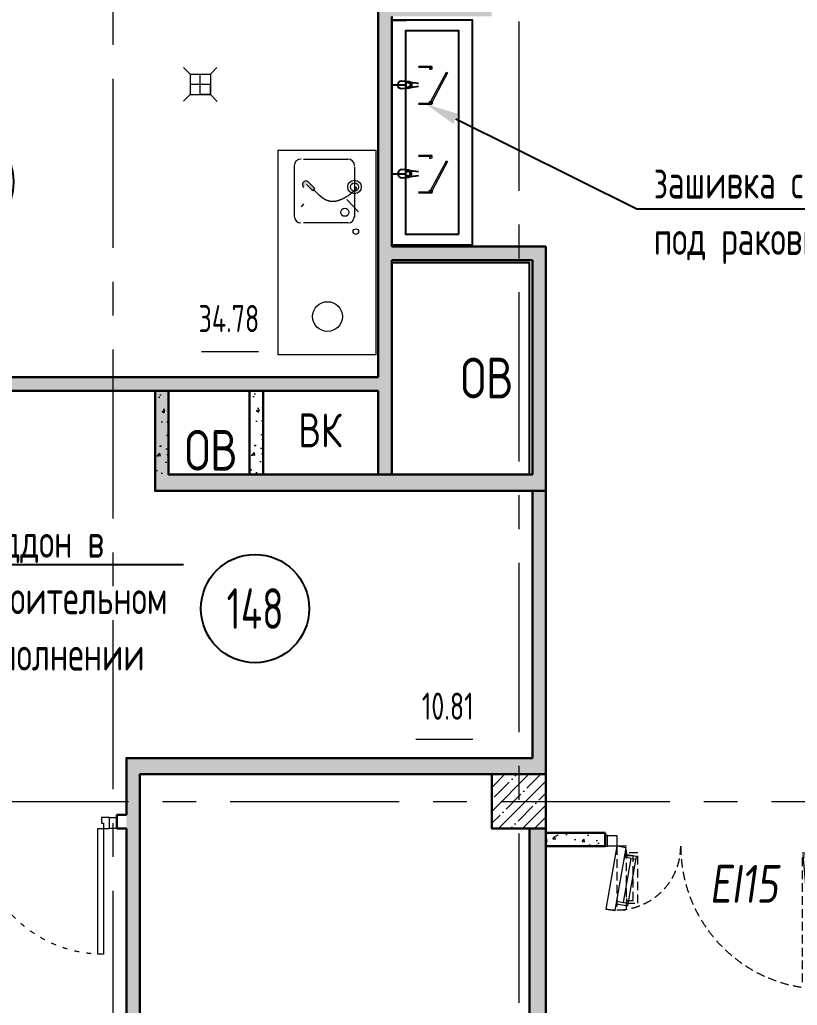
# Model space of a CAD drawing. Header units: millimetres. Extents: x -360149 to 682031, y -35655 to 209517.
# Drawn here: x -203923 to -198176, y 105094 to 112377 of the extents above; entities that cross this region are included whole.
import ezdxf
from ezdxf import colors
from ezdxf.entities.mleader import LeaderData, LeaderLine
from ezdxf.enums import TextEntityAlignment as Align
from ezdxf.math import Vec2, Vec3

# ---------------------------------------------------------------- set-up
doc = ezdxf.new("R2010")
doc.units = ezdxf.units.MM
doc.header["$MEASUREMENT"] = 0
for name, pattern in [('ACAD_ISO03W100', [30, 12, -18]), ('CENTER', [2, 1.25, -0.25, 0.25, -0.25]), ('DASHED', [19.05, 12.7, -6.35])]:
    doc.linetypes.add(name, pattern=pattern)
doc.layers.get('0').update_dxf_attribs({"color": 250, "lineweight": 9})
doc.layers.get('Defpoints').update_dxf_attribs({"color": 6})
for name, color, linetype, lineweight in [('_АР ТЕКСТ', 250, 'Continuous', 25), ('АР_Выноски АПР', 7, 'Continuous', 5), ('АР_Двери', 175, 'Continuous', 18), ('АР_Колонны', 250, 'Continuous', 30), ('АР_Колонны Штрих', 250, 'Continuous', 5), ('АР_Маркер экспликации', 239, 'Continuous', 13), ('АР_Номер помещения', 1, 'Continuous', 25), ('АР_Оси', 195, 'Continuous', 9), ('АР_Отметки', 250, 'Continuous', 15), ('АР_Перегородки витражные', 152, 'Continuous', 13), ('АР_Перегородки газоблок', 165, 'Continuous', 30), ('АР_Перегородки газоблок_Штрих', 165, 'Continuous', 5), ('АР_Помещения_площадь', 19, 'Continuous', 9), ('ТХ_пищеблок', 30, 'Continuous', 20)]:
    doc.layers.add(name, color=color, linetype=linetype, lineweight=lineweight)
for name, color, linetype in [('АР_Отверстия', 251, 'Continuous'), ('ТХ_ВК_оборуд.ТХ', 250, 'Continuous'), ('ТХ_ВК_трапы', 5, 'Continuous'), ('ТХ_сантехника', 253, 'Continuous')]:
    doc.layers.add(name, color=color, linetype=linetype)
doc.layers.add('АР_ПБ_Двери', color=7, linetype='Continuous', lineweight=15, true_color=0xdb0000)
doc.styles.add('ICOCPEUR', font='isocpeur.ttf')
doc.styles.add('ISOCPEUR', font='isocpeur.ttf', dxfattribs={"width": 0.7})
doc.styles.get("Standard").update_dxf_attribs({"font": 'isocpeur.ttf', "width": 0.7})
doc.styles.add('Архитект', font='isocpeur.ttf', dxfattribs={"width": 0.8, "oblique": 8})
pattern_1 = [(50, (0, 0), (215.17805, -18.82564), [22.5, -247.5]), (355, (0, 0), (-41.6254, 225.65764), [18, -198]), (100.45144, (17.93, -1.57), (173.55265, 206.832), [19.12206, -210.34263]), (46.1842, (0, 60), (320.1724, -49.65578), [33.75, -371.25]), (96.63564, (26.68, 55.86), (280.3986, 292.2356), [28.6831, -315.51413]), (351.18416, (0, 60), (280.3986, 292.2356), [27, -297]), (21, (30, 45), (179.07212, -120.78567), [22.5, -247.5]), (326, (30, 45), (72.9946, 217.54501), [18, -198]), (71.45144, (44.92, 34.93), (252.06671, 96.75935), [19.12206, -210.34263]), (37.5, (0, 0), (3.647957, 99.868156), [0, -195.6, 0, -201, 0, -198.75]), (7.5, (0, 0), (78.92086, 118.323514), [0, -114.6, 0, -191.1, 0, -75.75]), (327.5, (-66.9, 0), (160.14673, -6.766462), [0, -75, 0, -234, 0, -310.5]), (317.5, (-96.9, 0), (174.95585, 30.031495), [0, -97.5, 0, -155.4, 0, -220.5])]

# ---------------------------------------------------------------- blocks, each defined once
blk = doc.blocks.new('*U54')
at = {"layer": 'АР_Номер помещения', "color": 7}
blk.add_circle((-5271, -1713.5), 400, dxfattribs=at)
at = {"layer": 'АР_Помещения_площадь', "color": 7}
blk.add_line((-3059.4, -2969.3), (-3481.7, -2969.3), dxfattribs=at)
at = {"color": 7, "style": 'ISOCPEUR', "width": 0.7, "flags": 1}
blk.add_attdef('КАТЕГОРИЯ', (-499.2, -2092.2), '', height=250, dxfattribs=at)
at = {"layer": 'АР_Номер помещения', "color": 7, "style": 'ISOCPEUR', "width": 0.7}
blk.add_attdef('НОМЕР_ПОМЕЩЕНИЯ', text='', height=300, dxfattribs=at).set_placement((-5271, -1713.5), align=Align.MIDDLE_CENTER)
at = {"layer": 'АР_Помещения_площадь', "color": 7, "lineweight": 30, "width": 0.7, "flags": 104}
blk.add_attdef('ИМЯ_ПОМЕЩЕНИЯ', text='', height=100, dxfattribs=at).set_placement((157.6, 1217.1), align=Align.MIDDLE_CENTER)
at = {"layer": 'АР_Помещения_площадь', "color": 7, "style": 'ISOCPEUR', "width": 0.7}
blk.add_attdef('ПЛОЩАДЬ_ПОМЕЩЕНИЯ', text='', height=200, dxfattribs=at).set_placement((-3054.5, -2722.8), align=Align.MIDDLE_RIGHT)
blk = doc.blocks.new('*U284')
at = {"layer": 'АР_Номер помещения', "color": 7}
blk.add_circle((-1058.9, -839.6), 400, dxfattribs=at)
at = {"layer": 'АР_Помещения_площадь', "color": 7}
blk.add_line((551.8, -1807.3), (129.5, -1807.3), dxfattribs=at)
at = {"color": 7, "style": 'ISOCPEUR', "width": 0.7, "flags": 1}
blk.add_attdef('КАТЕГОРИЯ', (-499.2, -2092.2), '', height=250, dxfattribs=at)
at = {"layer": 'АР_Номер помещения', "color": 7, "style": 'ISOCPEUR', "width": 0.7}
blk.add_attdef('НОМЕР_ПОМЕЩЕНИЯ', text='', height=300, dxfattribs=at).set_placement((-1058.9, -839.6), align=Align.MIDDLE_CENTER)
at = {"layer": 'АР_Помещения_площадь', "color": 7, "lineweight": 30, "width": 0.7, "flags": 104}
blk.add_attdef('ИМЯ_ПОМЕЩЕНИЯ', text='', height=100, dxfattribs=at).set_placement((157.6, 1217.1), align=Align.MIDDLE_CENTER)
at = {"layer": 'АР_Помещения_площадь', "color": 7, "style": 'ISOCPEUR', "width": 0.7}
blk.add_attdef('ПЛОЩАДЬ_ПОМЕЩЕНИЯ', text='', height=200, dxfattribs=at).set_placement((556.7, -1560.8), align=Align.MIDDLE_RIGHT)
blk = doc.blocks.new('1700-3')
for p, q in [((-415.6, 1464.7), (-421.7, 1430.3)), ((-89.7, 1407.3), (-95.8, 1372.8))]:
    blk.add_line(p, q)
at = {"linetype": 'DASHED', "ltscale": 5}
for p, q in [((-80.2, 100.2), (-83.2, 135)), ((-991.2, 20.5), (-994.2, 55.3))]:
    blk.add_line(p, q, dxfattribs=at)
for points in [[(-476.3, 1526), (-12.1, 1444.2), (0, 1513), (-464.1, 1594.8)], [(0, -13), (-1050.7, -104.9), (-1056.8, -35.3), (-6.1, 56.6)]]:
    blk.add_lwpolyline(points, close=True)
for points in [[(80, 1600), (0, 1600), (0, 1583), (80, 1583), (80, 1600)], [(0, 1583), (80, 1583), (80, 1513), (50, 1513), (50, 1513), (0, 1513), (0, 1583)], [(-392.2, 1511.2), (-426.7, 1517.3), (-441.4, 1433.7), (-76.1, 1369.3), (-61.4, 1452.9), (-95.8, 1459)], [(-407, 1513.8), (-415.6, 1464.7), (-89.7, 1407.3), (-81.1, 1456.4)], [(-971.9, -27.9), (-1006.8, -31), (-1014.2, 53.6), (-63.3, 136.8), (-55.9, 52.2), (-90.8, 49.2)], [(-986.8, -29.2), (-991.2, 20.5), (-80.2, 100.2), (-75.8, 50.5)], [(0, -83), (80, -83), (80, -13), (50, -13), (50, -13), (0, -13), (0, -83)], [(80, -100), (0, -100), (0, -83), (80, -83), (80, -100)]]:
    blk.add_lwpolyline(points)
for points in [[(-471.3, 1443.1), (0, 1443.1), (0, 1513), (-471.3, 1513)], [(0, -13), (-1054.7, -13), (-1054.7, 56.9), (0, 56.9)]]:
    blk.add_lwpolyline(points, close=True, dxfattribs=at)
for points in [[(-385.9, 1443.1), (-420.9, 1443.1), (-420.9, 1358.3), (-50, 1358.3), (-50, 1443.1), (-85, 1443.1)], [(-400.9, 1443.1), (-400.9, 1393.3), (-70, 1393.3), (-70, 1443.1)], [(-969.5, 56.9), (-1004.5, 56.9), (-1004.5, 141.7), (-50, 141.7), (-50, 56.9), (-85, 56.9)], [(-984.5, 56.9), (-984.5, 106.7), (-70, 106.7), (-70, 56.9)]]:
    blk.add_lwpolyline(points, dxfattribs=at)
for centre, radius, start, end in [((0, 1513), 471.3, 170, 270), ((0, -13), 1054.7, 90, 181.20233)]:
    blk.add_arc(centre, radius, start, end, dxfattribs=at)
blk = doc.blocks.new('смеситель короткий')
for p, q in [((42, 21), (0, 25)), ((24.9, 13.6), (39.8, 13.6)), ((24.9, -13.6), (24.9, 13.6)), ((104.4, 11.1), (51.5, 17.7)), ((0, -25), (42, -21)), ((39.8, -13.6), (24.9, -13.6)), ((51.5, -17.7), (104.4, -11.1))]:
    blk.add_line(p, q)
for centre, major_axis, start_param, end_param in [((0, 0), (-17.7, 17.7), -0.785398, 2.356194), ((39.8, 0), (9.62, 9.62), 3.926991, 7.068583), ((40.1, 0), (-14.9, 14.9), -1.35736, -0.875625), ((40.1, 0), (14.9, 14.9), 4.498953, 6.496621), ((103, 0), (7.91, 7.91), 4.051589, 6.943986), ((40.1, 0), (14.9, 14.9), 4.017217, 4.498953)]:
    blk.add_ellipse(centre, major_axis=major_axis, ratio=1, start_param=start_param, end_param=end_param)
blk = doc.blocks.new('раковина')
at = {"layer": 'ТХ_сантехника'}
for p, q in [((968010.4, -23754), (968100, -23754)), ((968010.4, -24154), (968100, -24154)), ((968010.4, -24704), (968100, -24704))]:
    blk.add_line(p, q, dxfattribs=at)
for points in [[(968510.4, -25144), (968510.4, -23754), (968010.4, -23754), (968010.4, -25144)], [(968425.4, -25079), (968425.4, -23819), (968095.4, -23819), (968095.4, -25079)]]:
    blk.add_lwpolyline(points, close=True, dxfattribs=at)
at = {"layer": 'ТХ_сантехника', "ltscale": 100, "xscale": -1, "rotation": 180}
blk.add_blockref('смеситель короткий', (968072.1, -24154), dxfattribs=at)
at = {"layer": 'ТХ_сантехника'}
blk.add_blockref('смеситель короткий', (968072.1, -24704), dxfattribs=at)
blk = doc.blocks.new('*U877')
blk.add_lwpolyline([(-100, 80), (-100, 1010), (-140, 1010), (-140, 80)], close=True)
for points in [[(-1130, 0), (-1130, 80), (-1075, 80), (-1075, 0), (-1130, 0)], [(-1075, 80), (-1075, 0), (-1015, 0), (-1015, 40), (-1030, 40), (-1030, 80), (-1075, 80)], [(-55, 80), (-55, 0), (-115, 0), (-115, 40), (-100, 40), (-100, 80), (-55, 80)], [(0, 0), (0, 80), (-55, 80), (-55, 0), (0, 0)]]:
    blk.add_lwpolyline(points)
at = {"linetype": 'ACAD_ISO03W100', "ltscale": 3}
blk.add_arc((-100, 80), 930, 90, 180, dxfattribs=at)
blk = doc.blocks.new('_DotSmall')
at = {"color": 0, "linetype": 'ByBlock', "const_width": 0.5}
blk.add_lwpolyline([(-0.0625, 0, 1), (0.0625, 0, 1)], format="xyb", close=True, dxfattribs=at)
blk = doc.blocks.new('Трап ТХ')
at = {"layer": 'ТХ_ВК_трапы', "color": 5, "lineweight": 0}
for p, q in [((305243.2, -196674.3), (305292.9, -196724.5)), ((305491.2, -196675.5), (305442.2, -196724.5)), ((305292.9, -196724.5), (305292.9, -196874.5)), ((305292.9, -196724.5), (305442.2, -196724.5)), ((305367.6, -196874.5), (305367.6, -196724.5)), ((305442.2, -196724.5), (305442.2, -196874.5)), ((305442.2, -196799.5), (305292.9, -196799.5)), ((305442.2, -196874.5), (305442.2, -196799.5)), ((305243.2, -196924.3), (305292.9, -196874.5)), ((305292.9, -196874.5), (305442.2, -196874.5)), ((305442.2, -196874.5), (305367.6, -196874.5)), ((305493.2, -196925.5), (305442.2, -196874.5))]:
    blk.add_line(p, q, dxfattribs=at)
blk = doc.blocks.new('*U1080')
at = {"color": 7}
blk.add_wipeout([(-565, 60), (445, 60), (445, -310), (-565, -310)], dxfattribs=at)
for p, q in [((-530, 60), (-565, 60)), ((-550, 60), (-550, -10)), ((-550, -10), (-550, 60)), ((-510, 60), (-530, 60)), ((-510, 20), (-510, 60)), ((-500, 20), (-510, 20)), ((-500, -10), (-500, 20)), ((380, -10), (380, 20)), ((380, 20), (390, 20)), ((390, 20), (390, 60)), ((390, 60), (410, 60)), ((410, 60), (445, 60)), ((430, 60), (430, -10)), ((430, -10), (430, 60)), ((-565, -10), (-530, -10)), ((-530, -10), (-500, -10)), ((410, -10), (380, -10)), ((445, -10), (410, -10))]:
    blk.add_line(p, q)
at = {"lineweight": 30}
for p, q in [((-565, 60), (-565, -310)), ((445, 60), (445, -310))]:
    blk.add_line(p, q, dxfattribs=at)
blk.add_lwpolyline([(389, 60), (370, 25), (-424, 448), (-406, 483)], close=True)
blk = doc.blocks.new('*U1079')
at = {"color": 7}
blk.add_wipeout([(-565, 60), (445, 60), (445, -310), (-565, -310)], dxfattribs=at)
for p, q in [((-530, 60), (-565, 60)), ((-550, 60), (-550, -10)), ((-550, -10), (-550, 60)), ((-510, 60), (-530, 60)), ((-510, 20), (-510, 60)), ((-500, 20), (-510, 20)), ((-500, -10), (-500, 20)), ((380, -10), (380, 20)), ((380, 20), (390, 20)), ((390, 20), (390, 60)), ((390, 60), (410, 60)), ((410, 60), (445, 60)), ((430, 60), (430, -10)), ((430, -10), (430, 60)), ((-565, -10), (-530, -10)), ((-530, -10), (-500, -10)), ((410, -10), (380, -10)), ((445, -10), (410, -10))]:
    blk.add_line(p, q)
at = {"lineweight": 30}
for p, q in [((-565, 60), (-565, -310)), ((445, 60), (445, -310))]:
    blk.add_line(p, q, dxfattribs=at)
blk.add_lwpolyline([(389, 60), (370, 25), (-424, 448), (-406, 483)], close=True)

msp = doc.modelspace()

# ---------------------------------------------------------------- hatches: boundary and pattern name
at = {"layer": 'АР_Колонны Штрих', "ltscale": 100}
h = msp.add_hatch(dxfattribs=at)
h.set_pattern_fill('ANSI35', color=256, scale=500)
h.set_pattern_definition([(45, (-1157486.01, 146672.16), (-88.388348, 88.388348), []), (45, (-1157397.63, 146672.16), (-88.388348, 88.388348), [156.25, -31.25, 0, -31.25])])
h.paths.add_polyline_path([(-200033.92, 106800.68), (-200433.92, 106800.68), (-200433.92, 106400.68), (-200033.92, 106400.68)])
at = {"layer": 'АР_Перегородки газоблок_Штрих', "ltscale": 100}
h = msp.add_hatch(dxfattribs=at)
h.set_pattern_fill('AR-CONC', color=256, scale=30)
h.set_pattern_definition(pattern_1)
h.paths.add_polyline_path([(-201173.79, 118370.89), (-201173.6, 118400.65), (-200433.92, 118400.68), (-200433.92, 118520.68), (-201273.39, 118520.65), (-201273.39, 115964.62), (-201273.32, 115964.62), (-201273.39, 115627.62), (-201273.39, 115600.68), (-201173.79, 115600.68)])
h.paths.add_polyline_path([(-201173.79, 115600.68), (-201273.39, 115600.11), (-201273.39, 115007.17), (-201273.39, 112600.68), (-201173.39, 112600.68), (-201173.39, 112680.68), (-200433.92, 112680.68), (-200433.92, 112800.68), (-200573.79, 112800.68), (-200573.79, 112800.68), (-201173.79, 112800.68)])
h.paths.add_polyline_path([(-200433.92, 112520.65), (-201173.39, 112520.65), (-201173.39, 112600.68), (-201273.39, 112600.68), (-201273.39, 110702.54), (-201173.39, 110702.54), (-201173.39, 112400.65), (-200433.92, 112400.65), (-200433.92, 112400.65)])
h = msp.add_hatch(dxfattribs=at)
h.set_pattern_fill('AR-CONC', color=256, scale=30)
h.set_pattern_definition(pattern_1)
h.paths.add_polyline_path([(-210461.84, 109734.71), (-210361.84, 109634.71)], flags=17)
h.paths.add_polyline_path([(-201173.39, 109734.71), (-201293.39, 109734.71), (-210461.84, 109734.71), (-210361.84, 109634.71), (-202922.38, 109634.71), (-202922.38, 109061.23), (-202922.38, 108895.28), (-200133.92, 108895.28), (-200133.92, 106920.63), (-203133.86, 106920.63), (-203133.86, 104807.67), (-203241.85, 104807.72), (-203241.88, 104707.72), (-203033.92, 104707.67), (-203033.92, 106800.68), (-200033.92, 106800.68), (-200033.92, 110700.94), (-201173.39, 110702.54), (-201273.39, 110702.54), (-201273.39, 109734.71), (-201173.39, 109734.71), (-201173.39, 110062.09), (-201173.39, 110600.94), (-201171.31, 110600.94), (-200133.92, 110600.94), (-200133.92, 109015.28), (-201173.39, 109015.28)])
h.paths.add_polyline_path([(-201273.39, 109634.71), (-201273.39, 109014.71), (-202822.38, 109014.71), (-202822.38, 109634.71)], flags=16)
h.paths.add_polyline_path([(-202969.99, 109634.71), (-202849.5, 109634.71)], flags=17)
h = msp.add_hatch(dxfattribs=at)
h.set_pattern_fill('AR-CONC', color=256, scale=30)
h.set_pattern_definition([(50, (-698.25, -5.25), (215.17805, -18.82564), [22.5, -247.5]), (355, (-698.25, -5.25), (-41.6254, 225.65764), [18, -198]), (100.45144, (-680.32, -6.82), (173.55265, 206.832), [19.12206, -210.34263]), (46.1842, (-698.25, 54.75), (320.1724, -49.65578), [33.75, -371.25]), (96.63564, (-671.57, 50.6), (280.3986, 292.2356), [28.6831, -315.51413]), (351.18416, (-698.25, 54.75), (280.3986, 292.2356), [27, -297]), (21, (-668.25, 39.75), (179.07212, -120.78567), [22.5, -247.5]), (326, (-668.25, 39.75), (72.9946, 217.54501), [18, -198]), (71.45144, (-653.33, 29.69), (252.06671, 96.75935), [19.12206, -210.34263]), (37.5, (-698.25, -5.25), (3.647957, 99.868156), [0, -195.6, 0, -201, 0, -198.75]), (7.5, (-698.25, -5.25), (78.92086, 118.323514), [0, -114.6, 0, -191.1, 0, -75.75]), (327.5, (-765.15, -5.25), (160.14673, -6.766462), [0, -75, 0, -234, 0, -310.5]), (317.5, (-795.15, -5.25), (174.95585, 30.031495), [0, -97.5, 0, -155.4, 0, -220.5])])
h.paths.add_polyline_path([(-202822.38, 109634.71), (-202922.38, 109634.71), (-202922.38, 109010.03), (-202822.38, 109010.03)])
h = msp.add_hatch(dxfattribs=at)
h.set_pattern_fill('AR-CONC', color=256, scale=30)
h.set_pattern_definition(pattern_1)
h.paths.add_polyline_path([(-202124.13, 109634.71), (-202224.13, 109634.71), (-202224.13, 109015.28), (-202124.13, 109015.28)])
h = msp.add_hatch(dxfattribs=at)
h.set_pattern_fill('AR-CONC', color=256, scale=30)
h.set_pattern_definition(pattern_1)
h.paths.add_polyline_path([(-200034.14, 106400.68), (-200154.14, 106400.68), (-200154.11, 100800.68), (-200034.11, 100800.68)])
h = msp.add_hatch(dxfattribs=at)
h.set_pattern_fill('AR-CONC', color=256, scale=30)
h.set_pattern_definition([(50, (0, 20), (215.17805, -18.82564), [22.5, -247.5]), (355, (0, 20), (-41.6254, 225.65764), [18, -198]), (100.45144, (17.93, 18.43), (173.55265, 206.832), [19.12206, -210.34263]), (46.1842, (0, 80), (320.1724, -49.65578), [33.75, -371.25]), (96.63564, (26.68, 75.86), (280.3986, 292.2356), [28.6831, -315.51413]), (351.18416, (0, 80), (280.3986, 292.2356), [27, -297]), (21, (30, 65), (179.07212, -120.78567), [22.5, -247.5]), (326, (30, 65), (72.9946, 217.54501), [18, -198]), (71.45144, (44.92, 54.93), (252.06671, 96.75935), [19.12206, -210.34263]), (37.5, (0, 20), (3.647957, 99.868156), [0, -195.6, 0, -201, 0, -198.75]), (7.5, (0, 20), (78.92086, 118.323514), [0, -114.6, 0, -191.1, 0, -75.75]), (327.5, (-66.9, 20), (160.14673, -6.766462), [0, -75, 0, -234, 0, -310.5]), (317.5, (-96.9, 20), (174.95585, 30.031495), [0, -97.5, 0, -155.4, 0, -220.5])])
h.paths.add_polyline_path([(-200033.92, 106369.37), (-200033.92, 106269.37), (-199595.84, 106269.37), (-199595.84, 106369.37)])
at = {"layer": 'ТХ_пищеблок', "linetype": 'Continuous', "lineweight": 0}
msp.add_hatch(color=256, dxfattribs=at).paths.add_polyline_path([(-201786.65, 111176.54, 1.1030831), (-201821.91, 111137.76), (-201803.34, 111160.09), (-201757.27, 111111.33), (-201741.38, 111128.61)])

# ---------------------------------------------------------------- linework, layer by layer
at = {"layer": 'Defpoints', "ltscale": 100}
msp.add_lwpolyline([(-201173.39, 109015.28), (-200153.92, 109015.28), (-200153.92, 110581.1), (-201173.39, 110581.1)], close=True, dxfattribs=at)
at = {"layer": 'АР_Колонны', "ltscale": 100}
msp.add_lwpolyline([(-200433.92, 106800.68), (-200033.92, 106800.68), (-200033.92, 106400.68), (-200433.92, 106400.68)], close=True, dxfattribs=at)
at = {"layer": 'АР_Оси', "linetype": 'CENTER', "ltscale": 1000}
for p, q in [((-203233.82, 135939.87), (-203233.82, 80207.53)), ((-200233.92, 134363.15), (-200233.92, 78630.8)), ((-224367.61, 106600.68), (-141189.21, 106600.68))]:
    msp.add_line(p, q, dxfattribs=at)
at = {"layer": 'АР_Перегородки газоблок', "ltscale": 100}
for p, q in [((-200133.92, 110600.94), (-201173.39, 110600.94)), ((-201173.39, 110600.94), (-201173.39, 109015.28)), ((-200133.92, 109015.28), (-200133.92, 110600.94)), ((-210361.84, 109634.71), (-201273.39, 109634.71)), ((-203204.37, 106400.68), (-203204.37, 106500.68)), ((-203204.37, 106500.68), (-203133.86, 106500.68)), ((-203204.37, 106400.68), (-203133.86, 106400.68)), ((-203133.86, 104807.67), (-203133.86, 106400.68)), ((-199595.84, 106269.37), (-199595.84, 106369.37)), ((-200033.92, 106269.37), (-199595.84, 106269.37))]:
    msp.add_line(p, q, dxfattribs=at)
for points in [[(-201273.39, 109734.71), (-201273.39, 115007.17)], [(-201173.39, 112400.65), (-201173.39, 110700.94)], [(-200033.92, 110700.99), (-200033.92, 106800.68), (-203033.92, 106800.68), (-203033.92, 104707.67)], [(-201173.39, 110700.94), (-200033.92, 110700.94)], [(-210461.84, 109734.71), (-201273.39, 109734.71)], [(-200033.92, 108895.28), (-202922.38, 108895.28), (-202922.38, 109634.71)], [(-200133.92, 109015.28), (-202822.38, 109015.28), (-202822.38, 109634.71)], [(-202224.13, 109014.71), (-202224.13, 109634.71)], [(-202124.13, 109015.28), (-202124.13, 109634.71)], [(-201273.39, 109015.28), (-201273.39, 109634.71)], [(-200133.92, 108895.28), (-200133.92, 106920.63), (-203133.86, 106920.63)], [(-203133.86, 106500.68), (-203133.86, 106920.63), (-203013.92, 106920.63)], [(-203133.86, 106400.63), (-203133.86, 106400.68)], [(-200153.92, 106400.68), (-200153.92, 104687.72)], [(-200033.92, 106400.68), (-200033.92, 100800.68)], [(-200033.92, 106369.37), (-199595.84, 106369.37)]]:
    msp.add_lwpolyline(points, dxfattribs=at)
at = {"layer": 'ТХ_пищеблок', "linetype": 'Continuous', "lineweight": 0}
for p, q in [((-201893.65, 111297.37), (-201894.25, 110925.28)), ((-201825.35, 111347.26), (-201497.84, 111346.73)), ((-201448.34, 111290.26), (-201448.94, 110918.16)), ((-201757.27, 111111.33), (-201803.34, 111160.09)), ((-201741.38, 111128.61), (-201787.45, 111177.38)), ((-201757.27, 111111.33), (-201741.38, 111128.61)), ((-201840.37, 110993.29), (-201821.8, 111015.62)), ((-201420.1, 110956.63), (-201506.18, 111048.08)), ((-201498.6, 110874.64), (-201826.11, 110875.17))]:
    msp.add_line(p, q, dxfattribs=at)
at = {"layer": 'ТХ_пищеблок'}
msp.add_lwpolyline([(-202013.08, 109901.03), (-202013.08, 111413.03), (-201291.08, 111413.03), (-201291.08, 109901.03)], close=True, dxfattribs=at)
at = {"layer": 'ТХ_пищеблок', "linetype": 'Continuous', "lineweight": 0}
msp.add_lwpolyline([(-201448.17, 111141.26), (-201446.17, 111141.26), (-201445.17, 111141.26), (-201443.17, 111141.25), (-201442.17, 111140.25), (-201441.17, 111140.25), (-201439.17, 111140.25), (-201438.17, 111140.25), (-201438.17, 111139.25), (-201437.17, 111139.24), (-201436.17, 111138.24), (-201435.18, 111137.24), (-201435.18, 111136.24), (-201435.18, 111135.24), (-201435.18, 111134.24), (-201435.18, 111133.24), (-201435.18, 111132.24), (-201435.19, 111131.24), (-201436.19, 111130.24), (-201436.19, 111129.24), (-201437.19, 111127.24), (-201438.19, 111126.25), (-201439.2, 111125.25), (-201439.2, 111124.25), (-201440.2, 111122.25), (-201441.2, 111121.25), (-201443.2, 111120.25), (-201444.21, 111118.26), (-201445.21, 111117.26), (-201446.21, 111115.26), (-201448.21, 111114.26), (-201449.22, 111112.26), (-201451.22, 111111.27), (-201453.22, 111109.27), (-201454.22, 111107.27), (-201456.23, 111106.27), (-201458.23, 111104.28), (-201460.23, 111102.28), (-201462.23, 111101.28), (-201464.24, 111099.29), (-201466.24, 111097.29), (-201468.24, 111096.29), (-201470.25, 111094.3), (-201472.25, 111092.3), (-201474.25, 111091.3), (-201477.25, 111089.31), (-201479.26, 111087.31), (-201481.26, 111085.31), (-201484.26, 111084.32), (-201486.27, 111082.32), (-201488.27, 111080.33), (-201491.27, 111079.33), (-201493.27, 111077.33), (-201496.28, 111075.34), (-201498.28, 111073.34), (-201501.28, 111072.35), (-201504.28, 111070.35), (-201506.29, 111069.36), (-201509.29, 111067.36), (-201511.29, 111065.36), (-201514.29, 111064.37), (-201517.3, 111062.37), (-201519.3, 111061.38), (-201522.3, 111059.38), (-201525.3, 111058.39), (-201527.31, 111056.39), (-201530.31, 111055.39), (-201533.31, 111054.4), (-201535.31, 111052.4), (-201538.32, 111051.41), (-201540.32, 111050.41), (-201543.32, 111049.41), (-201546.32, 111048.42), (-201548.32, 111046.42), (-201551.32, 111045.43), (-201553.33, 111044.43), (-201556.33, 111043.44), (-201558.33, 111042.44), (-201561.33, 111042.44), (-201563.33, 111041.45), (-201566.33, 111040.45), (-201568.33, 111039.46), (-201570.34, 111038.46), (-201573.34, 111038.46), (-201575.34, 111037.47), (-201577.34, 111037.47), (-201580.34, 111036.47), (-201582.34, 111036.48), (-201584.34, 111035.48), (-201587.34, 111035.49), (-201589.34, 111034.49), (-201591.34, 111034.49), (-201593.34, 111034.5), (-201595.34, 111033.5), (-201598.34, 111033.5), (-201600.34, 111033.51), (-201602.34, 111033.51), (-201604.34, 111033.51), (-201606.34, 111033.52), (-201608.34, 111033.52), (-201610.34, 111033.52), (-201612.34, 111033.53), (-201614.34, 111033.53), (-201616.34, 111033.53), (-201618.34, 111033.54), (-201620.34, 111033.54), (-201622.34, 111034.54), (-201624.34, 111034.55), (-201626.34, 111034.55), (-201628.34, 111034.55), (-201630.34, 111035.56), (-201632.34, 111035.56), (-201634.34, 111035.56), (-201636.34, 111036.56), (-201637.34, 111036.57), (-201639.34, 111037.57), (-201641.34, 111037.57), (-201643.34, 111038.58), (-201645.34, 111038.58), (-201647.33, 111039.58), (-201648.33, 111040.58), (-201650.33, 111040.59), (-201652.33, 111041.59), (-201654.33, 111042.59), (-201655.33, 111042.6), (-201657.33, 111043.6), (-201659.33, 111044.6), (-201660.32, 111045.6), (-201662.32, 111046.61), (-201664.32, 111046.61), (-201665.32, 111047.61), (-201667.32, 111048.61), (-201669.32, 111049.62), (-201670.32, 111050.62), (-201672.32, 111051.62), (-201673.31, 111052.62), (-201675.31, 111053.63), (-201677.31, 111054.63), (-201678.31, 111055.63), (-201680.31, 111056.64), (-201681.31, 111057.64), (-201683.3, 111058.64), (-201684.3, 111059.64), (-201686.3, 111060.65), (-201687.3, 111061.65), (-201689.3, 111062.65), (-201690.29, 111064.65), (-201692.29, 111065.66), (-201693.29, 111066.66), (-201695.29, 111067.66), (-201696.29, 111068.66), (-201698.29, 111069.66), (-201699.28, 111071.67), (-201701.28, 111072.67), (-201702.28, 111073.67), (-201703.28, 111074.67), (-201705.27, 111076.68), (-201706.27, 111077.68), (-201708.27, 111078.68), (-201709.27, 111079.68), (-201710.27, 111081.68), (-201712.26, 111082.69), (-201713.26, 111083.69), (-201715.26, 111085.69), (-201716.26, 111086.69), (-201717.26, 111087.7), (-201719.25, 111089.7), (-201720.25, 111090.7), (-201721.25, 111091.7), (-201723.25, 111093.71), (-201724.25, 111094.71), (-201725.24, 111095.71), (-201727.24, 111097.71), (-201728.24, 111098.71), (-201729.24, 111099.71), (-201731.23, 111101.72), (-201732.23, 111102.72), (-201733.23, 111103.72), (-201735.23, 111105.72), (-201736.23, 111106.73), (-201737.22, 111107.73), (-201739.22, 111109.73), (-201740.22, 111110.73), (-201741.22, 111111.73), (-201743.21, 111113.74), (-201744.21, 111114.74), (-201745.21, 111115.74), (-201747.21, 111117.74), (-201748.21, 111118.75), (-201749.21, 111119.75)], dxfattribs=at)
for centre, radius in [((-201448.3, 111140.83), 50), ((-201448.3, 111140.83), 30), ((-201519.68, 110953.88), 30.07), ((-201438.57, 110810.59), 20.66)]:
    msp.add_circle(centre, radius, dxfattribs=at)
at = {"layer": 'ТХ_пищеблок'}
msp.add_circle((-201648.08, 110183.03), 110, dxfattribs=at)
at = {"layer": 'ТХ_пищеблок', "linetype": 'Continuous', "lineweight": 0}
for centre, radius, start, end in [((-201843.65, 111297.29), 50, 89.907483, 179.907478), ((-201497.92, 111296.73), 50, 359.907501, 89.907483), ((-201806.19, 111158.88), 26.33, 44.632823, 233.336648), ((-201844.25, 110925.2), 50, 179.90755, 269.907546), ((-201498.52, 110924.64), 50, 269.907546, 359.907501)]:
    msp.add_arc(centre, radius, start, end, dxfattribs=at)

# ---------------------------------------------------------------- block references
at = {"layer": 'АР_Двери', "xscale": -1, "rotation": 180}
msp.add_blockref('*U877', (-203204.37, 106480.68), dxfattribs=at)
at = {"layer": 'АР_Маркер экспликации'}
ref = msp.add_blockref('*U54', (-199097.94, 112891.04), dxfattribs=at)
ref.add_attrib('НОМЕР_ПОМЕЩЕНИЯ', '152', dxfattribs={"layer": 'АР_Номер помещения', "color": 7, "height": 300, "style": 'ISOCPEUR', "width": 0.7}).set_placement((-204368.96, 111177.55), align=Align.MIDDLE_CENTER)
ref.add_attrib('ПЛОЩАДЬ_ПОМЕЩЕНИЯ', '34.78', dxfattribs={"layer": 'АР_Помещения_площадь', "color": 7, "height": 200, "style": 'ISOCPEUR', "width": 0.7}).set_placement((-202152.44, 110168.28), align=Align.MIDDLE_RIGHT)
ref = msp.add_blockref('*U284', (-201124.54, 108864.77), dxfattribs=at)
ref.add_attrib('НОМЕР_ПОМЕЩЕНИЯ', '148', dxfattribs={"layer": 'АР_Номер помещения', "color": 7, "height": 300, "style": 'ISOCPEUR', "width": 0.7}).set_placement((-202183.44, 108025.18), align=Align.MIDDLE_CENTER)
ref.add_attrib('ПЛОЩАДЬ_ПОМЕЩЕНИЯ', '10.81', dxfattribs={"layer": 'АР_Помещения_площадь', "color": 7, "height": 200, "style": 'ISOCPEUR', "width": 0.7}).set_placement((-200567.85, 107303.93), align=Align.MIDDLE_RIGHT)
at = {"layer": 'АР_Перегородки витражные', "rotation": 89.99999999999999}
msp.add_blockref('1700-3', (-197995.84, 106269.37), dxfattribs=at)
at = {"layer": 'ТХ_ВК_оборуд.ТХ'}
msp.add_blockref('Трап ТХ', (-507956.03, 308698.02), dxfattribs=at)
at = {"layer": 'ТХ_сантехника', "xscale": 1.193395715199417, "yscale": 1.193395715199417, "zscale": 1.193395715199417}
msp.add_blockref('раковина', (-1356392.56, 140720.52), dxfattribs=at)

# ---------------------------------------------------------------- texts
at = {"layer": 'АР_Отверстия', "ltscale": 100, "char_height": 300, "attachment_point": 5, "line_spacing_factor": 0.7, "style": 'ICOCPEUR'}
for insert in [(-200469.96, 109728.63), (-202508.48, 109194.84)]:
    msp.add_mtext('\\A1;{\\W0.8;ОВ}', dxfattribs=dict(at, insert=insert))
at = {"layer": 'АР_Отверстия', "color": 1, "ltscale": 100, "insert": (-201703.99, 109342.02), "char_height": 250, "attachment_point": 5, "line_spacing_factor": 0.7, "style": 'ICOCPEUR'}
msp.add_mtext('\\A1;{\\W0.8;ВК}', dxfattribs=at)
at = {"layer": 'АР_ПБ_Двери', "lineweight": 35, "style": 'Архитект', "oblique": 8, "width": 0.8}
msp.add_text('EI15', height=280, dxfattribs=at).set_placement((-198824.87, 105851.02))

# ---------------------------------------------------------------- leaders
at = {"layer": '_АР ТЕКСТ'}
ml = msp.add_multileader_mtext('Standard', dxfattribs=at)
ml.set_content('{\\W0.8;-2,550}', color=256, style='ISOCPEUR')
ml.set_leader_properties(color=256, linetype='Continuous', lineweight=-1)
ml.set_arrow_properties(name='DOTSMALL')
ml.build(insert=Vec2(0, 0))
ml.multileader.update_dxf_attribs({"has_text_frame": 1, "text_left_attachment_type": 4, "text_right_attachment_type": 4, "dogleg_length": 100, "arrow_head_size": 180})
ctx = ml.context
ctx.base_point, ctx.char_height, ctx.arrow_head_size, ctx.landing_gap_size, ctx.plane_origin = Vec3(-302775.82, 123943.26, -1.96), 250, 180, 50, Vec3(-302295.49, 121699.25, -1.96)
ctx.left_attachment, ctx.right_attachment = 4, 4
notes = []
notes.append((ctx, [(0, (0, 0, 0), (0, 0), (1, 0), 1, [])]))
ctx.mtext.insert, ctx.mtext.width, ctx.mtext.defined_height, ctx.mtext.line_spacing_style, ctx.mtext.flow_direction = Vec3(-302725.82, 124276.6, -1.96), 801.0864, 330.71, 2, 5
ml = msp.add_multileader_mtext('Standard', dxfattribs=at)
ml.set_content('{\\W0.8;-2,550}', color=256, style='ISOCPEUR')
ml.set_leader_properties(color=256, linetype='Continuous', lineweight=-1)
ml.set_arrow_properties(name='DOTSMALL')
ml.build(insert=Vec2(0, 0))
ml.multileader.update_dxf_attribs({"has_text_frame": 1, "text_left_attachment_type": 4, "text_right_attachment_type": 4, "dogleg_length": 100, "arrow_head_size": 180})
ctx = ml.context
ctx.base_point, ctx.char_height, ctx.arrow_head_size, ctx.landing_gap_size, ctx.plane_origin = Vec3(-314736.01, 120073.28, -1.96), 250, 180, 50, Vec3(-314255.68, 117829.26, -1.96)
ctx.left_attachment, ctx.right_attachment = 4, 4
notes.append((ctx, [(0, (0, 0, 0), (0, 0), (1, 0), 1, [])]))
ctx.mtext.insert, ctx.mtext.width, ctx.mtext.defined_height, ctx.mtext.line_spacing_style, ctx.mtext.flow_direction = Vec3(-314686.01, 120406.61, -1.96), 801.0864, 330.71, 2, 5
at = {"layer": 'АР_Выноски АПР'}
ml = msp.add_multileader_mtext('Standard', dxfattribs=at)
ml.set_content('зашивка сифонов \\Pпод раковинами', color=256, style='ISOCPEUR')
ml.set_leader_properties()
ml.build(insert=Vec2(0, 0))
ml.multileader.update_dxf_attribs({"text_left_attachment_type": 6, "text_right_attachment_type": 6, "dogleg_length": 100, "arrow_head_size": 250})
ctx = ml.context
ctx.base_point, ctx.char_height, ctx.arrow_head_size, ctx.landing_gap_size, ctx.plane_origin = Vec3(-199261.5, 110980.29), 250, 250, 25, Vec3(-194482.44, 122028.13)
ctx.left_attachment, ctx.right_attachment = 6, 6
notes.append((ctx, [(0, (1, 1, 0), (-199361.5, 110980.29), (1, 0), 100, [(2, [(-200924.38, 111754.84)], 0, [])])]))
ctx.mtext.insert, ctx.mtext.width, ctx.mtext.defined_height, ctx.mtext.flow_direction = Vec3(-199236.5, 111305.29), 4200.7654, 12.17, 5
ml = msp.add_multileader_mtext('Standard', dxfattribs=at)
ml.set_content('\\A1;Поддон в строительном \\Pисполнении ', color=256, style='ISOCPEUR')
ml.set_leader_properties()
ml.build(insert=Vec2(0, 0))
ml.multileader.update_dxf_attribs({"text_left_attachment_type": 6, "text_right_attachment_type": 6, "dogleg_length": 100, "arrow_head_size": 250})
ctx = ml.context
ctx.base_point, ctx.char_height, ctx.arrow_head_size, ctx.landing_gap_size, ctx.plane_origin = Vec3(-204350, 108350.5), 250, 250, 25, Vec3(-227070.27, 109283.84)
ctx.left_attachment, ctx.right_attachment = 6, 6
notes.append((ctx, [(1, (1, 1, 0), (-204384, 108350.5), (1, 0), 34, [(1, [(-204973.5, 109139)], 0, [])])]))
ctx.mtext.insert, ctx.mtext.width, ctx.mtext.defined_height, ctx.mtext.flow_direction = Vec3(-204325, 108650.5), 1595.8687, 3.979039320256561e-13, 5
at = {"layer": 'АР_Отметки'}
ml = msp.add_multileader_mtext('Standard', dxfattribs=at)
ml.set_content('{\\W0.8;-2,250}', color=256, style='ISOCPEUR')
ml.set_leader_properties(color=256, linetype='Continuous', lineweight=-1)
ml.set_arrow_properties(name='DOTSMALL')
ml.build(insert=Vec2(0, 0))
ml.multileader.update_dxf_attribs({"has_text_frame": 1, "text_left_attachment_type": 4, "text_right_attachment_type": 4, "dogleg_length": 100, "arrow_head_size": 180})
ctx = ml.context
ctx.base_point, ctx.char_height, ctx.arrow_head_size, ctx.landing_gap_size, ctx.plane_origin = Vec3(-297233.62, 128352.86), 250, 180, 50, Vec3(-296855.54, 126878.84)
ctx.left_attachment, ctx.right_attachment = 4, 4
notes.append((ctx, [(0, (0, 0, 0), (0, 0), (1, 0), 1, [])]))
ctx.mtext.insert, ctx.mtext.width, ctx.mtext.defined_height, ctx.mtext.line_spacing_style, ctx.mtext.flow_direction = Vec3(-297183.62, 128686.19), 769.989, 343.89, 2, 5
ml = msp.add_multileader_mtext('Standard', dxfattribs=at)
ml.set_content('0,000', color=256, style='ISOCPEUR')
ml.set_leader_properties(color=256, linetype='Continuous', lineweight=-1)
ml.set_arrow_properties(name='DOTSMALL')
ml.build(insert=Vec2(0, 0))
ml.multileader.update_dxf_attribs({"has_text_frame": 1, "text_left_attachment_type": 4, "text_right_attachment_type": 4, "dogleg_length": 100, "arrow_head_size": 180})
ctx = ml.context
ctx.base_point, ctx.char_height, ctx.arrow_head_size, ctx.landing_gap_size, ctx.plane_origin = Vec3(-202684.24, 121780.85, -0.16), 250, 180, 50, Vec3(-205755.32, 120191.3, -0.16)
ctx.left_attachment, ctx.right_attachment = 4, 4
notes.append((ctx, [(0, (0, 0, 0), (0, 0), (1, 0), 1, [])]))
ctx.mtext.insert, ctx.mtext.width, ctx.mtext.line_spacing_style, ctx.mtext.flow_direction = Vec3(-202634.24, 122114.19, -0.16), 852.697, 2, 5
ml = msp.add_multileader_mtext('Standard', dxfattribs=at)
ml.set_content('{\\W0.8;-2,250}', color=256, style='ISOCPEUR')
ml.set_leader_properties(color=256, linetype='Continuous', lineweight=-1)
ml.set_arrow_properties(name='DOTSMALL')
ml.build(insert=Vec2(0, 0))
ml.multileader.update_dxf_attribs({"has_text_frame": 1, "text_left_attachment_type": 4, "text_right_attachment_type": 4, "dogleg_length": 100, "arrow_head_size": 180})
ctx = ml.context
ctx.base_point, ctx.char_height, ctx.arrow_head_size, ctx.landing_gap_size, ctx.plane_origin = Vec3(-298305.8, 120267.04, 0), 250, 180, 50, Vec3(-302964.31, 116414.73, 0)
ctx.left_attachment, ctx.right_attachment = 4, 4
notes.append((ctx, [(0, (0, 0, 0), (0, 0), (1, 0), 1, [])]))
ctx.mtext.insert, ctx.mtext.width, ctx.mtext.defined_height, ctx.mtext.line_spacing_style, ctx.mtext.flow_direction = Vec3(-298255.8, 120600.38, 0), 769.989, 343.89, 2, 5
ml = msp.add_multileader_mtext('Standard', dxfattribs=at)
ml.set_content('{\\W0.8;-2,250}', color=256, style='ISOCPEUR')
ml.set_leader_properties(color=256, linetype='Continuous', lineweight=-1)
ml.set_arrow_properties(name='DOTSMALL')
ml.build(insert=Vec2(0, 0))
ml.multileader.update_dxf_attribs({"has_text_frame": 1, "text_left_attachment_type": 4, "text_right_attachment_type": 4, "dogleg_length": 100, "arrow_head_size": 180})
ctx = ml.context
ctx.base_point, ctx.char_height, ctx.arrow_head_size, ctx.landing_gap_size, ctx.plane_origin = Vec3(-336127.5, 116985.86, 0), 250, 180, 50, Vec3(-337173.96, 115928.76, 0)
ctx.left_attachment, ctx.right_attachment = 4, 4
notes.append((ctx, [(0, (0, 0, 0), (0, 0), (1, 0), 1, [])]))
ctx.mtext.insert, ctx.mtext.width, ctx.mtext.defined_height, ctx.mtext.line_spacing_style, ctx.mtext.flow_direction = Vec3(-336077.5, 117319.19, 0), 769.989, 343.89, 2, 5
ml = msp.add_multileader_mtext('Standard', dxfattribs=at)
ml.set_content('{\\W0.8;-2,650}', color=256, style='ISOCPEUR')
ml.set_leader_properties(color=256, linetype='Continuous', lineweight=-1)
ml.set_arrow_properties(name='DOTSMALL')
ml.build(insert=Vec2(0, 0))
ml.multileader.update_dxf_attribs({"has_text_frame": 1, "text_left_attachment_type": 4, "text_right_attachment_type": 4, "dogleg_length": 100, "arrow_head_size": 180})
ctx = ml.context
ctx.base_point, ctx.char_height, ctx.arrow_head_size, ctx.landing_gap_size, ctx.plane_origin = Vec3(-302139.5, 114233.67), 250, 180, 50, Vec3(-302336.26, 112502.85)
ctx.left_attachment, ctx.right_attachment = 4, 4
notes.append((ctx, [(0, (0, 0, 0), (0, 0), (1, 0), 1, [])]))
ctx.mtext.insert, ctx.mtext.width, ctx.mtext.defined_height, ctx.mtext.line_spacing_style, ctx.mtext.flow_direction = Vec3(-302089.5, 114567), 881.1858, 430.99, 2, 5
ml = msp.add_multileader_mtext('Standard', dxfattribs=at)
ml.set_content('0,000', color=256, style='ISOCPEUR')
ml.set_leader_properties(color=256, linetype='Continuous', lineweight=-1)
ml.set_arrow_properties(name='DOTSMALL')
ml.build(insert=Vec2(0, 0))
ml.multileader.update_dxf_attribs({"has_text_frame": 1, "text_left_attachment_type": 4, "text_right_attachment_type": 4, "dogleg_length": 100, "arrow_head_size": 180})
ctx = ml.context
ctx.base_point, ctx.char_height, ctx.arrow_head_size, ctx.landing_gap_size, ctx.plane_origin = Vec3(-210820.67, 105244.89), 250, 180, 50, Vec3(-212981.88, 104296.14)
ctx.left_attachment, ctx.right_attachment = 4, 4
notes.append((ctx, [(0, (0, 0, 0), (0, 0), (1, 0), 1, [])]))
ctx.mtext.insert, ctx.mtext.width, ctx.mtext.line_spacing_style, ctx.mtext.flow_direction = Vec3(-210770.67, 105578.22), 852.697, 2, 5
for ctx, leaders in notes:
    for number, flags, end, landing, length, lines in leaders:
        leader = LeaderData()
        leader.index, (leader.has_last_leader_line, leader.has_dogleg_vector, leader.attachment_direction) = number, flags
        leader.last_leader_point, leader.dogleg_vector, leader.dogleg_length = Vec3(end), Vec3(landing), length
        for number, points, colour, breaks in lines:
            line = LeaderLine()
            line.index, line.vertices, line.color, line.breaks = number, Vec3.list(points), colors.encode_raw_color(colour), breaks
            leader.lines.append(line)
        ctx.leaders.append(leader)

# ---------------------------------------------------------------- next in the draw order: block references
at = {"layer": 'АР_Двери', "xscale": 0.2701273999331003, "yscale": 0.2701273999331003, "zscale": 0.2701273999331003, "rotation": 270.0022807060942}
for name, p in [('*U1079', (-200890.6, 111875.02)), ('*U1080', (-200890.59, 111219))]:
    msp.add_blockref(name, p, dxfattribs=at)

doc.saveas('drawing.dxf')
